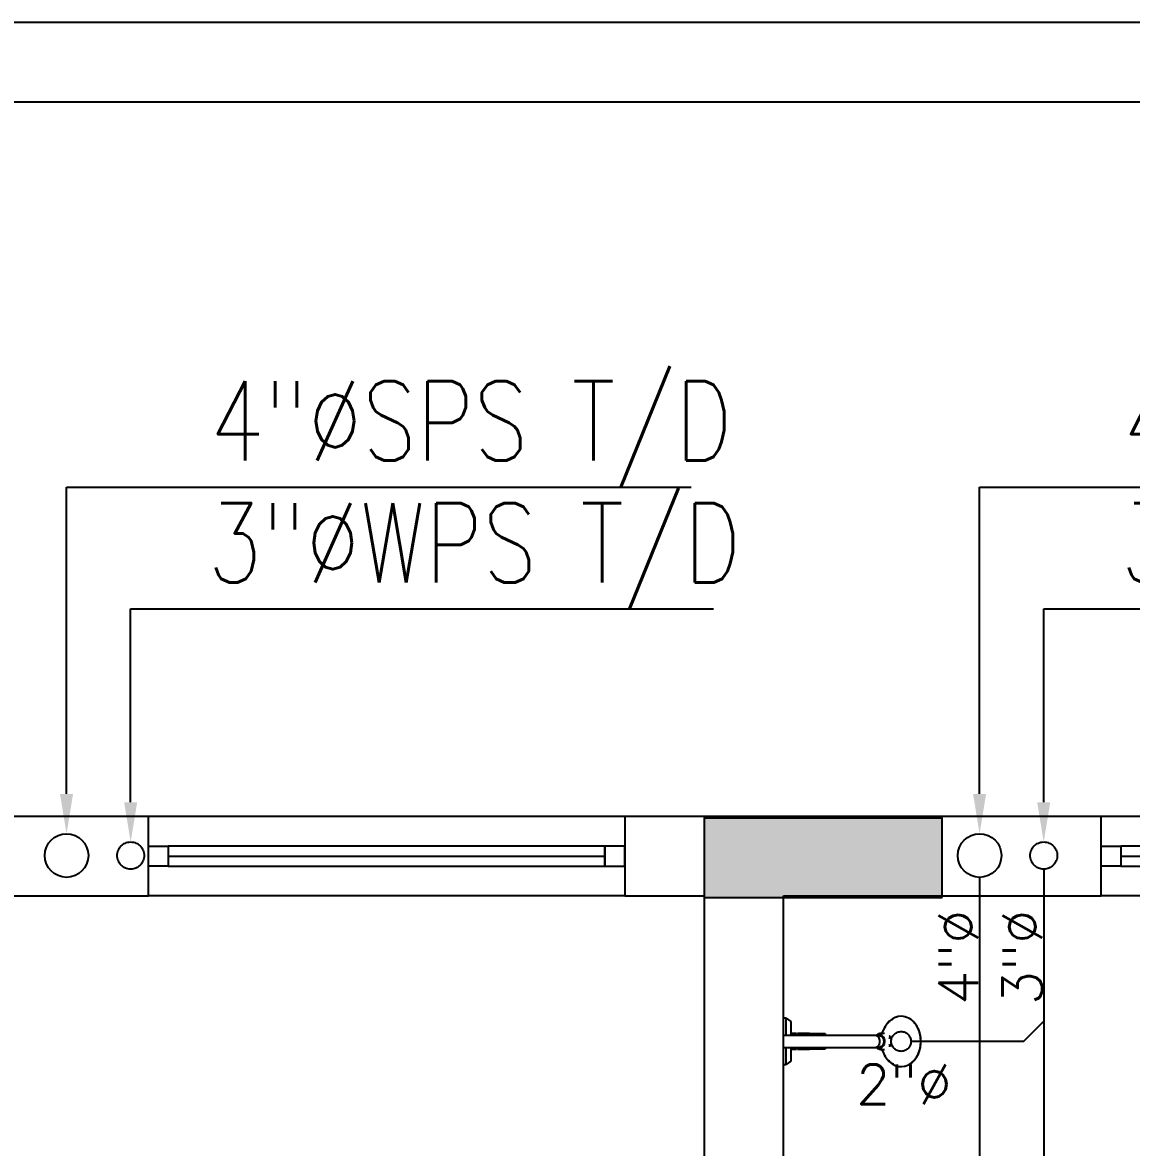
# Model space of a CAD drawing. Header units: metres. Extents: x -658 to -58, y -713 to -118.
# Drawn here: x -318.966 to -316.172, y -192.78 to -189.946 of the extents above; entities that cross this region are included whole.
import ezdxf
from ezdxf import colors
from ezdxf.entities.mleader import LeaderData, LeaderLine
from ezdxf.enums import TextEntityAlignment as Align
from ezdxf.math import Vec2, Vec3

# ---------------------------------------------------------------- set-up
doc = ezdxf.new("R2010")
doc.units = ezdxf.units.M
doc.header["$LTSCALE"] = 100
doc.linetypes.add('CENTERX2', pattern=[4, 2.5, -0.5, 0.5, -0.5])
for name, color, linetype in [('DRAIN-LW', 2, 'Continuous'), ('drainage', 6, 'Continuous'), ('plan', 8, 'Continuous'), ('WATER TEXT', 3, 'Continuous')]:
    doc.layers.add(name, color=color, linetype=linetype)
doc.layers.add('DRAINAGE  TEXT', color=3, linetype='Continuous', lineweight=25)
doc.styles.add('02-GROUND-FOR WORK$0$MZ', font='romans.shx', dxfattribs={"width": 0.8})
doc.styles.add('mech', font='romans.shx')

# ---------------------------------------------------------------- blocks, each defined once
blk = doc.blocks.new('SHOWER_MOXIE_BLUETOOTH_17280 - MOXIE-631698-الدور الاول')
for p, q in [((0.09165170852211514, 0.3787754261989407), (0.113853624660312, 0.3679999721701271)), ((0.1049999999999068, 0.3797124216231398), (0.1049999999999068, 0.3699775360185688)), ((0.1117682599356292, 0.3939707100527183), (0.1182140276069098, 0.3908423281243359)), ((0.1317859723929121, 0.3908423281243359), (0.1382317400641754, 0.3939707100527183)), ((0.1361463753395099, 0.3679999721701271), (0.1583482914777068, 0.3787754261989407)), ((0.1449999999999151, 0.3699775360185688), (0.1449999999999151, 0.3797124216231398)), ((0.1099999999999057, 0.3665416657512552), (0.1099999999999057, 0.3558033627444946)), ((0.1399999999998989, 0.3558033627444946), (0.1399999999998989, 0.3665416657512552)), ((0.1099999999999057, 0.2584846115204442), (0.1099999999999057, 0.1250000000010458)), ((0.1399999999998989, 0.1250000000010458), (0.1399999999998989, 0.2584846115204442)), ((0.1051562499999928, 0.190186718750002), (0.1051749743370969, 0.2301867187500021)), ((0.1051749743370969, 0.230186718750002), (0.1098852230458579, 0.230186718750002)), ((0.1399927488226922, 0.2301867187500019), (0.1448998700270825, 0.2301867187500019)), ((0.1448998700270825, 0.2301867187500019), (0.1448437499999928, 0.1901867187500018)), ((0.1098868749592553, 0.1901867187500019), (0.1051562499999928, 0.190186718750002)), ((0.1051562499999138, 0.1901867187500842), (0.1051562499999138, 0.1601234375000842)), ((0.1051562499999905, 0.19018671875), (0.1098868749592529, 0.19018671875)), ((0.1448437499999928, 0.1901867187500017), (0.1401131250407182, 0.1901867187500018)), ((0.1401131250407157, 0.19018671875), (0.1448437499999905, 0.19018671875)), ((0.1448437499999081, 0.1601234375000842), (0.1448437499999081, 0.1901867187500842)), ((0.06654091795526752, 0.1314896370883075), (0.07518395606683403, 0.1431718998215092)), ((0.07518395606692141, 0.1431718998214231), (0.1097653636751015, 0.1431718998214234)), ((0.1100313886639972, 0.1601234375), (0.1051562499999905, 0.1601234375)), ((0.1051562499999138, 0.1581718998215058), (0.1051562499999138, 0.1431718998215092)), ((0.1051562499999905, 0.158171899821423), (0.1100233100322255, 0.158171899821423)), ((0.1079999999999061, 0.1601718998215054), (0.1079999999999061, 0.1581718998214972)), ((0.1448437499999905, 0.1601234375), (0.1401131250407158, 0.1601234375)), ((0.1401131250407156, 0.158171899821423), (0.1448437499999905, 0.158171899821423)), ((0.1403087666130001, 0.1431718998214234), (0.1748160439330583, 0.1431718998214231)), ((0.1419999999999157, 0.1581718998214972), (0.1419999999999157, 0.1601718998215054)), ((0.1448437499999081, 0.1431718998215092), (0.1448437499999081, 0.1581718998215058)), ((0.1748160439329705, 0.1431718998215092), (0.1834590820445544, 0.1314896370883075)), ((0.06654091795526752, 0.1314896370883075), (0.06654091795526752, 0.1250000000000929)), ((0.1098551616017116, 0.1314896370882272), (0.06654091795535204, 0.131489637088227)), ((0.1249999999999928, 0.1250000000009616), (0.1099999999999927, 0.1250000000009615)), ((0.1399999999999927, 0.1250000000009612), (0.1249999999999927, 0.1250000000009613)), ((0.1834590820446277, 0.131489637088227), (0.1401717000739345, 0.1314896370882272)), ((0.1834590820445544, 0.1250000000000929), (0.1834590820445544, 0.1314896370883075))]:
    blk.add_line(p, q)
at = {"flags": 128}
for points in [[(0.1249999999999023, 0.4712453515065386), (0.1224638771892881, 0.4712054552586302), (0.119931784347615, 0.4710858290509149), (0.1174077451408615, 0.4708866603904038), (0.114895770641868, 0.4706082614521576), (0.1123998530652832, 0.4702510685756582), (0.1099239595405582, 0.469815641562513), (0.1074720259353592, 0.4693026627780129), (0.1050479507414052, 0.4687129360602522), (0.1026555890353265, 0.4680473854412193), (0.1002987465257889, 0.4673070536851852), (0.09798117369847482, 0.4664931006507166), (0.0957065600695928, 0.4656068014837506), (0.09347852855784486, 0.46464954465), (0.09130062998394652, 0.4636228298161545), (0.08917633770547928, 0.4625282655903959), (0.08710904239319162, 0.4613675671334208), (0.0851020469535476, 0.4601425536522775), (0.08315856159935979, 0.4588551457895922), (0.08128169906847174, 0.4575073629209743), (0.07947446998707687, 0.4561013203729575), (0.07773977837138446, 0.4546392265730064), (0.07608041725737581, 0.4531233801408663), (0.07449906444608938, 0.4515561669276832), (0.07299827834761136, 0.4499400570053829), (0.07158049390535444, 0.4482776016029617), (0.07024801858023198, 0.4465714299800679), (0.06900302837549617, 0.444824246219982), (0.0678475638843076, 0.4430388259160435), (0.06678352634797771, 0.4412180127163693), (0.06662783125215987, 0.4409345160200853)], [(0.183372168747662, 0.4409345160200853), (0.1823223774088595, 0.4427605252699932), (0.181180878828972, 0.4445515855694374), (0.1799495524291743, 0.4463048431033222), (0.1786304175891733, 0.4480175115637711), (0.1772256297066285, 0.449686875630825), (0.1757374762469739, 0.4513102943053609), (0.1741683727726049, 0.4528852041305858), (0.1725208589348492, 0.454409122329528), (0.1707975944086236, 0.4558796498775815), (0.1690013547501298, 0.4572944745209678), (0.1671350271584078, 0.4586513737452816), (0.1652016061239606, 0.4599482176924927), (0.1632041889507432, 0.4611829720205985), (0.1611459711413813, 0.4623537006968409), (0.1590302416384121, 0.4634585687132686), (0.1568603779178567, 0.4644958447125164), (0.1546398409343792, 0.4654639035110072), (0.1523721699199897, 0.4663612285066678), (0.1500609770403462, 0.46718641395917), (0.1477099419145465, 0.4679381671311489), (0.145322806006257, 0.4686153102796903), (0.1429033668948088, 0.4692167824885858), (0.1404554724362397, 0.4697416413328899), (0.1379830148248156, 0.4701890643680876), (0.1354899245663127, 0.4705583504375567), (0.1329801643747351, 0.4708489207927636), (0.1304577230044945, 0.4710603200215232), (0.127926609030404, 0.4711922167807791), (0.1253908445875799, 0.4712444043310117), (0.1249999999999023, 0.4712453515065386)], [(0.08007152587018392, 0.387011116221486), (0.07836549805523282, 0.3884490459960196), (0.0767343512664997, 0.3899391133074497), (0.07518067181364854, 0.3914788951861888), (0.0737069166694731, 0.3930658911747912), (0.07231540952200585, 0.3946975282161018), (0.07100833717757997, 0.3963711657245486), (0.0697877463461346, 0.3980841008097981), (0.06865554083823504, 0.399833573613142), (0.06761347919653904, 0.4016167727078074), (0.06746104655573941, 0.4018943289465262)], [(0.1825389534440825, 0.4018943289465262), (0.1815109273463407, 0.4001061865692111), (0.1803924994852179, 0.3983513330842324), (0.1791854058397647, 0.3966325873821503), (0.1778915279821632, 0.3949527176195973), (0.1765128907776481, 0.3933144358140909), (0.1750516596472088, 0.3917203924942881), (0.1735101374145579, 0.3901731714562241), (0.1718907607659869, 0.3886752846663161), (0.1701960963544186, 0.387229167343311)], [(0.09386807152381307, 0.3785906571926443), (0.09172019585571735, 0.3796032161064862), (0.08962586628274394, 0.3806823390871014), (0.08758844102914777, 0.3818262638593625), (0.08569000110538255, 0.382985015029896)], [(0.1049999999999068, 0.3699775360185688), (0.1050170001334745, 0.3693091082626788), (0.1050679501092135, 0.3686420540755765), (0.105152699630624, 0.3679777360329295), (0.1052710014012604, 0.3673174951917047), (0.1054225157071485, 0.3666626414592429), (0.1056068164265585, 0.3660144452092948), (0.1058233981148503, 0.3653741303975152), (0.1060716837750929, 0.3647428693154656), (0.1063510329250089, 0.3641217790103612), (0.1066607496008004, 0.3635119192951248), (0.107000089991865, 0.3629142921925295), (0.1073682694689672, 0.3623298425984848), (0.1077644688428463, 0.361759459917799), (0.1081878397620757, 0.3612039804165905), (0.1086375092241136, 0.3606641900456606), (0.1091125832257263, 0.3601408275138176), (0.1096121496189332, 0.3596345874239205), (0.1101352802648901, 0.3591461233215312)], [(0.1249999999999023, 0.3783896828276406), (0.1244114860063506, 0.378380424601234), (0.1238237573323839, 0.3783526573528562), (0.1232375988663462, 0.3783064033572315), (0.122653794649485, 0.3782416996803905), (0.1220731274913165, 0.3781585980964457), (0.1214963786310785, 0.378057164980145), (0.1209243274601176, 0.3779374811843429), (0.1203577513199735, 0.3777996419150988), (0.1197974253890162, 0.3776437566196211), (0.1192441226699532, 0.3774699489064478), (0.1186986140885706, 0.3772783565208083), (0.1181616687111376, 0.3770691314021979), (0.1176340540848253, 0.3768424398556177), (0.117116536700481, 0.3765984628719908), (0.1166098825714857, 0.3763373966376903), (0.1161148579145047, 0.3760594532767882), (0.1156322299084478, 0.3757648618721735), (0.115162767497246, 0.3754538698136519), (0.114707242187414, 0.3751267445199998), (0.1142664287775212, 0.3747837755785444), (0.1138411059381056, 0.3744252773384665), (0.1135852738049069, 0.3741951236469521)], [(0.1364147261948977, 0.3741951236469521), (0.1359994106317923, 0.3745630895910941), (0.1355681191284532, 0.3749157351111226), (0.1351216329462779, 0.3752527289766603), (0.1346607292319247, 0.3755737665678449), (0.1341861814567318, 0.3758785669876002), (0.1336987600638728, 0.3761668706440532), (0.1331992332322376, 0.3764384372740324), (0.1326883676827092, 0.3766930443683541), (0.1321669294690203, 0.3769304859533975), (0.1316356847106902, 0.3771505716813234), (0.1310954002372177, 0.3773531261815315), (0.1305468441241092, 0.3775379886277394), (0.1299907861097739, 0.3777050124786484), (0.1294279978888679, 0.3778540653538386), (0.1288592532840981, 0.3779850290107774), (0.1282853283016299, 0.3780977993933923), (0.1277070010791095, 0.3781922867265927), (0.1271250517370777, 0.3782684156352463), (0.1265402621468028, 0.3783261252699219), (0.1259534156277362, 0.3783653694248262), (0.1253652965898372, 0.3783861166371509), (0.1249999999999023, 0.3783896828276406)], [(0.1402489358425521, 0.3595009691926895), (0.1407549544942298, 0.3600024741485006), (0.1412367297658644, 0.3605212818656991), (0.1416933450079879, 0.3610567091169019), (0.1421239010696589, 0.3616080294055815), (0.1425275189550038, 0.3621744698404444), (0.1429033432513666, 0.3627552080282513), (0.1432505464034807, 0.3633493691624299), (0.1435683338722649, 0.3639560235202394), (0.1438559501671213, 0.3645741846084514), (0.1441126856794159, 0.3652028082124544), (0.1443378841737014, 0.3658407926002049), (0.1445309507195371, 0.3664869801066876), (0.1446913597748406, 0.3671401602738398), (0.1448186630742025, 0.3677990746449591), (0.1449124969377022, 0.3684624232159662), (0.1449725886078294, 0.3691288724349173), (0.1449987612484836, 0.3697970645272482), (0.1449999999999151, 0.3699775360185688)], [(0.164241160543549, 0.3829483718096426), (0.1627201988376054, 0.3820081530878622), (0.1606918335098357, 0.3808544076719779), (0.1586060547127892, 0.3797651830795233), (0.1564662064875175, 0.3787422580332861)], [(0.1099999999999057, 0.3558033627444946), (0.1099999999999057, 0.3526691291887624), (0.1099999999999057, 0.3493842204963842), (0.1099999999999057, 0.3459538918205247), (0.1099999999999057, 0.342383630955314), (0.1099999999999057, 0.3386791495564975), (0.1099999999999057, 0.3348463740040817), (0.1099999999999057, 0.3308914359213391), (0.1099999999999057, 0.3268206623655133), (0.1099999999999057, 0.3226405657059216), (0.1099999999999057, 0.3183578332055005), (0.1099999999999057, 0.3139793163226584), (0.1099999999999057, 0.309512019750373), (0.1099999999999057, 0.3049630902101894), (0.1099999999999057, 0.3003398050189787), (0.1099999999999057, 0.2956495604468001), (0.1099999999999057, 0.2908998598844381), (0.1099999999999057, 0.2860983018395856), (0.1099999999999057, 0.2812525677808295), (0.1099999999999057, 0.2763704098489451), (0.1099999999999057, 0.2714596384551823), (0.1099999999999057, 0.2665281097861839), (0.1099999999999057, 0.2615837132358131), (0.1099999999999057, 0.2584846115204442)], [(0.1399999999998989, 0.2584846115204442), (0.1399999999998989, 0.2634330391616844), (0.1399999999998989, 0.2683735503743045), (0.1399999999998989, 0.2732982413942832), (0.1399999999998989, 0.2781992337665433), (0.1399999999998989, 0.283068686948762), (0.1399999999998989, 0.2878988108546289), (0.1399999999998989, 0.2926818783162513), (0.1399999999998989, 0.2974102374460267), (0.1399999999998989, 0.302076323878006), (0.1399999999998989, 0.3066726728692878), (0.1399999999998989, 0.3111919312419991), (0.1399999999998989, 0.315626869146758), (0.1399999999998989, 0.3199703916290286), (0.1399999999998989, 0.3242155499793878), (0.1399999999998989, 0.3283555528500746), (0.1399999999998989, 0.3323837771196299), (0.1399999999998989, 0.336293778488535), (0.1399999999998989, 0.3400793017887043), (0.1399999999998989, 0.3437342909903815), (0.1399999999998989, 0.3472528988905347), (0.1399999999998989, 0.3506294964671219), (0.1399999999998989, 0.3538586818843176), (0.1399999999998989, 0.3558033627444946)]]:
    blk.add_lwpolyline(points, dxfattribs=at)
for centre, major_axis, ratio, start_param, end_param in [((0.1249999999999923, 0.421274104277745), (-0.0634999999999992, 3.208791841277142e-17), 0.7864542734529306, 4.712388980384683, 7.442160699978896), ((0.1249999999999923, 0.4212741042777448), (0.06349999999999899, 0), 0.7864542734529297, 5.124209914382329, 7.853981633974479), ((0.1249999999999923, 0.4212741042777451), (0.06259358906971536, 0), 0.7864542734529303, 2.917193178333375, 2.941067724426765), ((0.1249999999999923, 0.421274104277745), (0.06259358906971496, 0), 0.7864542734529306, 0.2005249291630664, 0.2243994752564099), ((0.1249999999999923, 0.4212741042777451), (0.06259358906971532, 0), 0.7864542734529308, 3.342117582750572, 3.403978485794493), ((0.1249999999999923, 0.421274104277745), (0.062593589069715, 0), 0.7864542734529295, 6.020799474976564, 6.0826603780156), ((0.1249999999999923, 0.421274104277745), (0.03949999999999943, 0), 0.786454273452933, 4.322798138777667, 4.381145254456468), ((0.1249999999999923, 0.3687203509918243), (-0.01499999999999969, 6.087052842911773e-17), 0.7864542734529313, 4.712388980384685, 6.283185307179588), ((0.1249999999999923, 0.3665416657511645), (-0.0149999999999995, 2.040892986057574e-16), 0.7864542734529341, 4.712388980384693, 6.283185307179596), ((0.1249999999999923, 0.3687203509918242), (0.01499999999999936, 0), 0.786454273452934, 0, 1.570796326794894), ((0.1249999999999923, 0.3665416657511642), (0.01499999999999925, 0), 0.7864542734529324, 0, 1.570796326794894), ((0.1249999999999923, 0.4212741042777448), (0.03949999999999947, 0), 0.7864542734529303, 5.030398557935968, 5.068140752107125), ((0.1249999999999926, 0.3558033627444078), (-0.01499999999999999, 8.418521194624717e-17), 0.7864542734529345, 4.712388980384692, 6.283185307179595), ((0.1249999999999926, 0.3558033627444078), (0.01499999999999999, 0), 0.7864542734529345, 0, 1.570796326794899)]:
    blk.add_ellipse(centre, major_axis=major_axis, ratio=ratio, start_param=start_param, end_param=end_param)
blk = doc.blocks.new('*U113')
blk.add_line((0.6500000000000403, 0), (0.05000000000001137, 0))
for points in [[(0.05000000000001137, 0.02500000000000568), (0, 0.02500000000000568), (0, -0.02500000000000568), (0.05000000000001137, -0.02500000000000568)], [(0.6500000000000403, -0.02500000000000568), (0.6500000000000403, 0.02500000000000568), (0.05000000000001137, 0.02500000000000568), (0.05000000000001137, -0.02500000000000568)], [(0.6500000000000403, 0.02500000000000568), (0.7000000000000517, 0.02500000000000568), (0.7000000000000517, -0.02500000000000568), (0.6500000000000403, -0.02500000000000568)]]:
    blk.add_lwpolyline(points, close=True)
blk = doc.blocks.new('*U119')
blk.add_line((1.149999999999958, 0), (0.05000000000001137, 0))
for points in [[(0.05000000000001137, 0.02500000000000568), (0, 0.02500000000000568), (0, -0.02500000000000568), (0.05000000000001137, -0.02500000000000568)], [(1.149999999999958, -0.02500000000000568), (1.149999999999958, 0.02500000000000568), (0.05000000000001137, 0.02500000000000568), (0.05000000000001137, -0.02500000000000568)], [(1.149999999999958, 0.02500000000000568), (1.199999999999969, 0.02500000000000568), (1.199999999999969, -0.02500000000000568), (1.149999999999958, -0.02500000000000568)]]:
    blk.add_lwpolyline(points, close=True)
blk = doc.blocks.new('RWEFRWEFRWE')
h = blk.add_hatch(color=256)
h.dxf.hatch_style = 1
h.paths.add_polyline_path([(-207.6055494243558, -174.2576682818831), (-207.6055494243558, -174.0576682818831), (-208.2055494243558, -174.0576682818831), (-208.2055494243558, -174.2576682818831)])
blk.add_lwpolyline([(-207.6055494243558, -174.2576682818831), (-207.6055494243558, -174.0576682818831), (-208.2055494243558, -174.0576682818831), (-208.2055494243558, -174.2576682818831)], close=True)
blk = doc.blocks.new('A$Cb06f5615')
at = {"layer": 'plan'}
for p, q in [((-11.10280099613556, 21.30949198694276), (-41.80280099613549, 21.30949198694287)), ((-28.70354420505566, 21.10949198694283), (-11.10280099613556, 21.10949198694283)), ((-21.40354420505571, 19.3094919869427), (-26.20354420505578, 19.3094919869427)), ((-21.40354420505571, 19.10949198694266), (-21.40354420505571, 19.3094919869427)), ((-20.20354420505578, 19.30949198694276), (-21.40354420505571, 19.3094919869427)), ((-19.00354420505579, 19.3094919869427), (-20.20354420505578, 19.3094919869427)), ((-20.20354420505578, 19.3094919869427), (-20.20354420505578, 19.10949198694266)), ((-19.00354420505579, 19.10949198694271), (-19.00354420505579, 19.3094919869427)), ((-18.30354420505574, 19.3094919869427), (-19.00354420505579, 19.3094919869427)), ((-23.80354420505574, 19.10949198694266), (-21.40354420505571, 19.10949198694266)), ((-20.20354420505578, 19.10949198694277), (-21.40354420505571, 19.10949198694271)), ((-20.20354420505578, 19.10949198694266), (-20.00354420505568, 19.10949198694266)), ((-20.00354420505568, 19.10949198694266), (-20.00354420505568, 16.60949198694271)), ((-19.80354420505569, 19.10949198694266), (-19.00354420505579, 19.10949198694266)), ((-19.80354420505574, 16.80949198694265), (-19.80354420505574, 19.10949198694266)), ((-18.30354420505574, 19.10949198694271), (-19.00354420505579, 19.10949198694271))]:
    blk.add_line(p, q, dxfattribs=at)
blk.add_blockref('RWEFRWEFRWE', (188.2020052193, 193.3626561268327), dxfattribs=at)
for name, p, rotation in [('*U119', (-20.20354420505578, 19.20949198694274), 180), ('*U113', (-18.30354420505574, 19.20949198694268), 180), ('SHOWER_MOXIE_BLUETOOTH_17280 - MOXIE-631698-الدور الاول', (-19.92854420505574, 18.8677432764739), 270)]:
    blk.add_blockref(name, p, dxfattribs=dict(at, rotation=rotation))

msp = doc.modelspace()

# ---------------------------------------------------------------- linework, layer by layer
at = {"layer": 'DRAIN-LW', "linetype": 'CENTERX2', "ltscale": 0.005}
for p, q in [((-316.3935835146437, -192.0788599685719), (-316.3935835146437, -193.578698400255)), ((-316.4442020070879, -192.5129557512494), (-316.3935835146436, -192.4623372588059)), ((-316.4442020070878, -192.5129557512494), (-316.727878290366, -192.5129557512494))]:
    msp.add_line(p, q, dxfattribs=at)
for centre, radius in [((-318.6938059929337, -192.0446891920191), 0.0341707765528081), ((-316.3935835146437, -192.0446891920191), 0.0341707765528081), ((-316.7528782902767, -192.5129557512494), 0.025)]:
    msp.add_circle(centre, radius, dxfattribs=at)
at = {"layer": 'drainage'}
msp.add_line((-316.5551341437194, -192.099689192034), (-316.5551341437194, -193.2954840900028), dxfattribs=at)
for centre in [(-318.8553566220095, -192.044689192034), (-316.5551341437194, -192.044689192034)]:
    msp.add_circle(centre, 0.055, dxfattribs=at)

# ---------------------------------------------------------------- block references
at = {"layer": 'plan'}
msp.add_blockref('A$Cb06f5615', (-297.2456081894987, -211.2556990277233), dxfattribs=at)

# ---------------------------------------------------------------- texts
at = {"layer": 'DRAINAGE  TEXT', "linetype": 'Continuous', "style": 'mech'}
for s, p in [('4"%%C', (-316.6090422303641, -192.3010882094337)), ('3"%%C', (-316.4474916012883, -192.3010882094337))]:
    msp.add_text(s, height=0.1, rotation=90, dxfattribs=at).set_placement(p, align=Align.MIDDLE_CENTER)
msp.add_text('2"%%C', height=0.1, dxfattribs=at).set_placement((-316.746052673052, -192.6209328180421), align=Align.MIDDLE_CENTER)

# ---------------------------------------------------------------- leaders
at = {"layer": 'WATER TEXT', "color": 3}
ml = msp.add_multileader_mtext('Standard', dxfattribs=at)
ml.set_content('4"%%CSPS T/D', color=3, style='02-GROUND-FOR WORK$0$MZ')
ml.set_leader_properties(color=1)
ml.build(insert=Vec2(0, 0))
ml.multileader.update_dxf_attribs({"text_left_attachment_type": 6, "text_right_attachment_type": 6, "dogleg_length": 100, "arrow_head_size": 0.1})
ctx = ml.context
ctx.base_point, ctx.char_height, ctx.arrow_head_size, ctx.landing_gap_size, ctx.plane_origin, ctx.plane_x_axis, ctx.plane_y_axis = Vec3(-318.4944991224846, -191.1164373298672), 0.2, 0.1, 9e-05, Vec3(-318.9929063790282, -192.4763141073239), Vec3(1, -2e-16), Vec3(2e-16, 1)
ctx.left_attachment, ctx.right_attachment = 6, 6
notes = []
notes.append((ctx, [(1, (1, 1, 0), (-318.8553566220095, -191.1164373298672), (1, -2.000000000000008e-16), 0.3608574995248532, [(0, [(-318.8553566220095, -191.9896891920265)], 0, [])])]))
ctx.mtext.insert, ctx.mtext.text_direction, ctx.mtext.flow_direction = Vec3(-318.4944091224846, -190.8497706632005), Vec3(1, -2e-16), 5
ml = msp.add_multileader_mtext('Standard', dxfattribs=at)
ml.set_content('4"%%CSPS T/D', color=3, style='02-GROUND-FOR WORK$0$MZ')
ml.set_leader_properties(color=1)
ml.build(insert=Vec2(0, 0))
ml.multileader.update_dxf_attribs({"text_left_attachment_type": 6, "text_right_attachment_type": 6, "dogleg_length": 100, "arrow_head_size": 0.1})
ctx = ml.context
ctx.base_point, ctx.char_height, ctx.arrow_head_size, ctx.landing_gap_size, ctx.plane_origin, ctx.plane_x_axis, ctx.plane_y_axis = Vec3(-316.1942766441946, -191.1164373298672), 0.2, 0.1, 9e-05, Vec3(-316.6926839007381, -192.4763141073239), Vec3(1, -2e-16), Vec3(2e-16, 1)
ctx.left_attachment, ctx.right_attachment = 6, 6
notes.append((ctx, [(1, (1, 1, 0), (-316.5551341437194, -191.1164373298672), (1, -2.000000000000008e-16), 0.3608574995248532, [(0, [(-316.5551341437194, -191.9896891920265)], 0, [])])]))
ctx.mtext.insert, ctx.mtext.text_direction, ctx.mtext.flow_direction = Vec3(-316.1941866441946, -190.8497706632005), Vec3(1, -2e-16), 5
ml = msp.add_multileader_mtext('Standard', dxfattribs=at)
ml.set_content('3"%%CWPS T/D', color=3, style='02-GROUND-FOR WORK$0$MZ')
ml.set_leader_properties(color=1)
ml.build(insert=Vec2(0, 0))
ml.multileader.update_dxf_attribs({"text_left_attachment_type": 6, "text_right_attachment_type": 6, "dogleg_length": 100, "arrow_head_size": 0.1})
ctx = ml.context
ctx.base_point, ctx.char_height, ctx.arrow_head_size, ctx.landing_gap_size, ctx.plane_origin, ctx.plane_x_axis, ctx.plane_y_axis = Vec3(-318.5000513127139, -191.4236634742221), 0.2, 0.1, 9e-05, Vec3(-318.8313557499673, -192.476314107309), Vec3(1, -2e-16), Vec3(2e-16, 1)
ctx.left_attachment, ctx.right_attachment = 6, 6
notes.append((ctx, [(1, (1, 1, 0), (-318.6938059929337, -191.4236634742221), (1, -2.000000000000002e-16), 0.1937546802197958, [(0, [(-318.6938059929337, -192.0105184154731)], 0, [])])]))
ctx.mtext.insert, ctx.mtext.text_direction, ctx.mtext.flow_direction = Vec3(-318.4999613127139, -191.1569968075554), Vec3(1, -2e-16), 5
ml = msp.add_multileader_mtext('Standard', dxfattribs=at)
ml.set_content('3"%%CWPS T/D', color=3, style='02-GROUND-FOR WORK$0$MZ')
ml.set_leader_properties(color=1)
ml.build(insert=Vec2(0, 0))
ml.multileader.update_dxf_attribs({"text_left_attachment_type": 6, "text_right_attachment_type": 6, "dogleg_length": 100, "arrow_head_size": 0.1})
ctx = ml.context
ctx.base_point, ctx.char_height, ctx.arrow_head_size, ctx.landing_gap_size, ctx.plane_origin, ctx.plane_x_axis, ctx.plane_y_axis = Vec3(-316.1998288344239, -191.4236634742221), 0.2, 0.1, 9e-05, Vec3(-316.5311332716773, -192.476314107309), Vec3(1, -2e-16), Vec3(2e-16, 1)
ctx.left_attachment, ctx.right_attachment = 6, 6
notes.append((ctx, [(1, (1, 1, 0), (-316.3935835146437, -191.4236634742221), (1, -2.000000000000002e-16), 0.1937546802197958, [(0, [(-316.3935835146437, -192.0105184154731)], 0, [])])]))
ctx.mtext.insert, ctx.mtext.text_direction, ctx.mtext.flow_direction = Vec3(-316.1997388344239, -191.1569968075554), Vec3(1, -2e-16), 5
for ctx, leaders in notes:
    for number, flags, end, landing, length, lines in leaders:
        leader = LeaderData()
        leader.index, (leader.has_last_leader_line, leader.has_dogleg_vector, leader.attachment_direction) = number, flags
        leader.last_leader_point, leader.dogleg_vector, leader.dogleg_length = Vec3(end), Vec3(landing), length
        for number, points, colour, breaks in lines:
            line = LeaderLine()
            line.index, line.vertices, line.color, line.breaks = number, Vec3.list(points), colors.encode_raw_color(colour), breaks
            leader.lines.append(line)
        ctx.leaders.append(leader)

doc.saveas('drawing.dxf')
